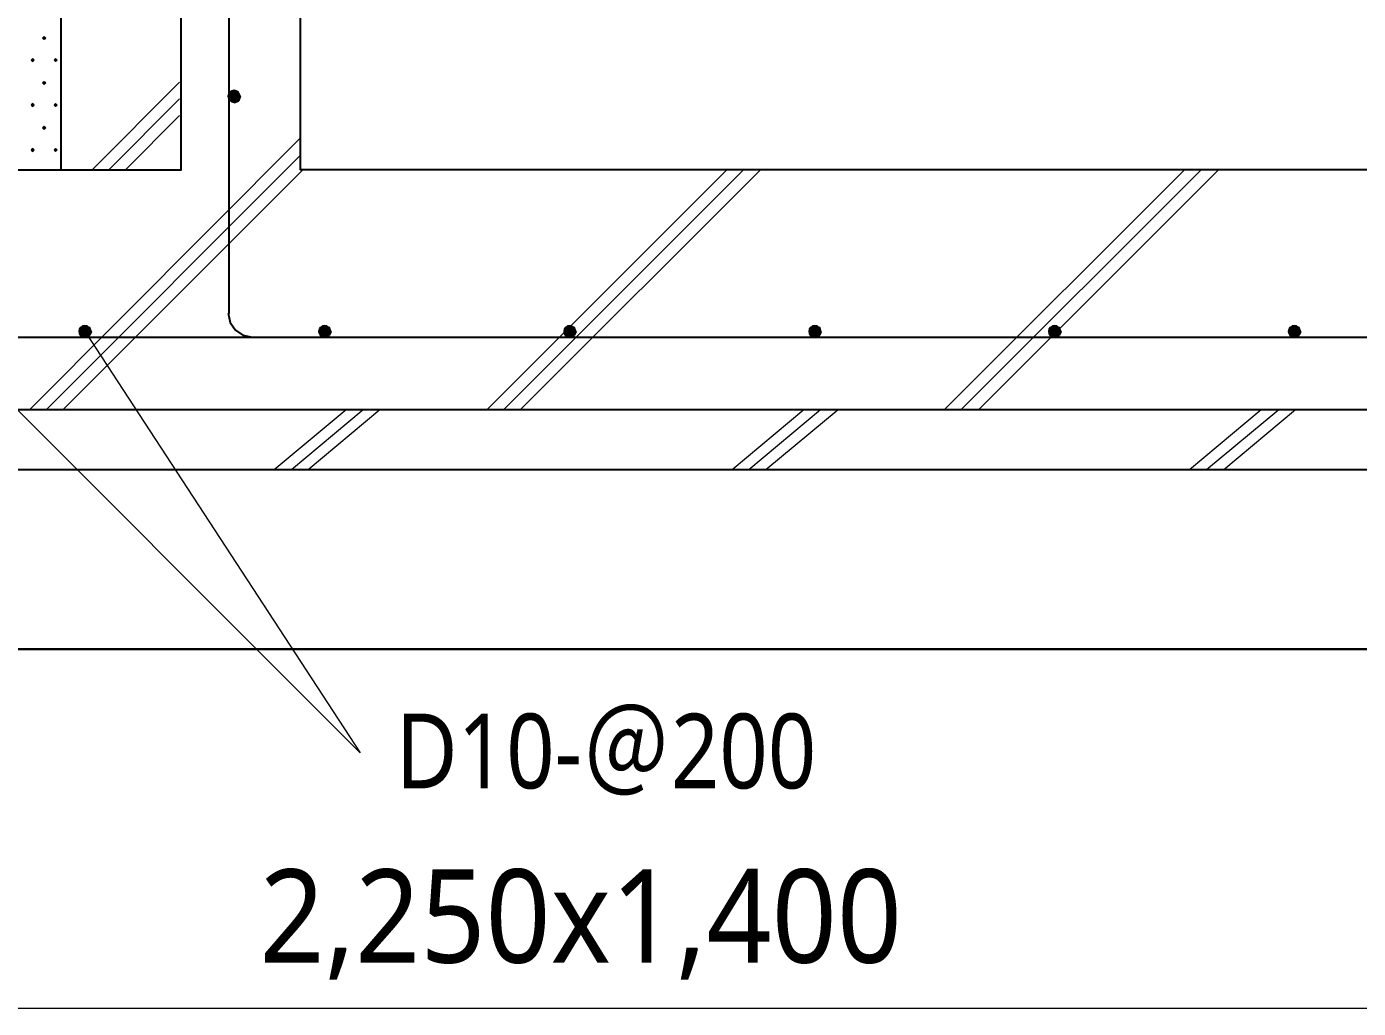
# Model space of a CAD drawing. Header units: millimetres. Extents: x 0 to 420, y 0 to 297.
# Drawn here: x 96.56 to 133.6, y 60.49 to 87.8 of the extents above; entities that cross this region are included whole.
import ezdxf
from ezdxf.enums import TextEntityAlignment as Align

# ---------------------------------------------------------------- set-up
doc = ezdxf.new("R2010")
doc.units = ezdxf.units.MM
doc.styles.add('kst32b', font='NotoSansJP-Variable.ttf')

msp = doc.modelspace()

# ---------------------------------------------------------------- hatches: boundary and pattern name
for points in [[(97.049, 87.524), (97.028, 87.503), (97.007, 87.482), (97.028, 87.461), (97.049, 87.439), (97.07, 87.461), (97.092, 87.482), (97.07, 87.503), (97.049, 87.524)], [(96.732, 86.91), (96.711, 86.889), (96.689, 86.868), (96.711, 86.847), (96.732, 86.826), (96.753, 86.847), (96.774, 86.868), (96.753, 86.889), (96.732, 86.91)], [(97.367, 86.91), (97.346, 86.889), (97.324, 86.868), (97.346, 86.847), (97.367, 86.826), (97.388, 86.847), (97.409, 86.868), (97.388, 86.889), (97.367, 86.91)], [(97.049, 86.275), (97.028, 86.254), (97.007, 86.233), (97.028, 86.212), (97.049, 86.191), (97.07, 86.212), (97.092, 86.233), (97.07, 86.254), (97.049, 86.275)], [(96.732, 85.662), (96.711, 85.64), (96.689, 85.619), (96.711, 85.598), (96.732, 85.577), (96.753, 85.598), (96.774, 85.619), (96.753, 85.64), (96.732, 85.662)], [(97.367, 85.662), (97.346, 85.64), (97.324, 85.619), (97.346, 85.598), (97.367, 85.577), (97.388, 85.598), (97.409, 85.619), (97.388, 85.64), (97.367, 85.662)], [(97.049, 85.027), (97.028, 85.005), (97.007, 84.984), (97.028, 84.963), (97.049, 84.942), (97.07, 84.963), (97.092, 84.984), (97.07, 85.005), (97.049, 85.027)], [(96.732, 84.413), (96.711, 84.391), (96.689, 84.37), (96.711, 84.349), (96.732, 84.328), (96.753, 84.349), (96.774, 84.37), (96.753, 84.391), (96.732, 84.413)], [(97.367, 84.413), (97.346, 84.391), (97.324, 84.37), (97.346, 84.349), (97.367, 84.328), (97.388, 84.349), (97.409, 84.37), (97.388, 84.391), (97.367, 84.413)]]:
    msp.add_hatch(color=7).paths.add_polyline_path(points)
h = msp.add_hatch(color=7)
h.paths.add_polyline_path([(102.235, 85.958), (102.193, 85.852), (102.341, 85.852), (102.235, 85.958)])
h.paths.add_polyline_path([(102.193, 85.852), (102.341, 85.852), (102.235, 85.725), (102.193, 85.852)])
h.paths.add_polyline_path([(102.341, 85.852), (102.235, 85.725), (102.341, 85.683), (102.341, 85.852)])
h = msp.add_hatch(color=7)
h.paths.add_polyline_path([(102.51, 85.852), (102.468, 85.958), (102.341, 85.852), (102.51, 85.852)])
h.paths.add_polyline_path([(102.468, 85.958), (102.341, 85.852), (102.341, 86.021), (102.468, 85.958)])
h.paths.add_polyline_path([(102.341, 85.852), (102.341, 86.021), (102.235, 85.958), (102.341, 85.852)])
h = msp.add_hatch(color=7)
h.paths.add_polyline_path([(102.341, 85.683), (102.468, 85.725), (102.341, 85.852), (102.341, 85.683)])
h.paths.add_polyline_path([(102.468, 85.725), (102.341, 85.852), (102.51, 85.852), (102.468, 85.725)])
h = msp.add_hatch(color=7)
h.paths.add_polyline_path([(98.086, 79.438), (98.044, 79.312), (98.192, 79.312), (98.086, 79.438)])
h.paths.add_polyline_path([(98.044, 79.312), (98.192, 79.312), (98.086, 79.206), (98.044, 79.312)])
h.paths.add_polyline_path([(98.192, 79.312), (98.086, 79.206), (98.192, 79.163), (98.192, 79.312)])
h = msp.add_hatch(color=7)
h.paths.add_polyline_path([(98.362, 79.312), (98.319, 79.438), (98.192, 79.312), (98.362, 79.312)])
h.paths.add_polyline_path([(98.319, 79.438), (98.192, 79.312), (98.192, 79.481), (98.319, 79.438)])
h.paths.add_polyline_path([(98.192, 79.312), (98.192, 79.481), (98.086, 79.438), (98.192, 79.312)])
h = msp.add_hatch(color=7)
h.paths.add_polyline_path([(98.192, 79.163), (98.319, 79.206), (98.192, 79.312), (98.192, 79.163)])
h.paths.add_polyline_path([(98.319, 79.206), (98.192, 79.312), (98.362, 79.312), (98.319, 79.206)])
h = msp.add_hatch(color=7)
h.paths.add_polyline_path([(104.754, 79.438), (104.69, 79.312), (104.86, 79.312), (104.754, 79.438)])
h.paths.add_polyline_path([(104.69, 79.312), (104.86, 79.312), (104.754, 79.206), (104.69, 79.312)])
h.paths.add_polyline_path([(104.86, 79.312), (104.754, 79.206), (104.86, 79.163), (104.86, 79.312)])
h = msp.add_hatch(color=7)
h.paths.add_polyline_path([(105.029, 79.312), (104.987, 79.438), (104.86, 79.312), (105.029, 79.312)])
h.paths.add_polyline_path([(104.987, 79.438), (104.86, 79.312), (104.86, 79.481), (104.987, 79.438)])
h.paths.add_polyline_path([(104.86, 79.312), (104.86, 79.481), (104.754, 79.438), (104.86, 79.312)])
h = msp.add_hatch(color=7)
h.paths.add_polyline_path([(104.86, 79.163), (104.987, 79.206), (104.86, 79.312), (104.86, 79.163)])
h.paths.add_polyline_path([(104.987, 79.206), (104.86, 79.312), (105.029, 79.312), (104.987, 79.206)])
h = msp.add_hatch(color=7)
h.paths.add_polyline_path([(111.57, 79.438), (111.527, 79.312), (111.675, 79.312), (111.57, 79.438)])
h.paths.add_polyline_path([(111.527, 79.312), (111.675, 79.312), (111.57, 79.206), (111.527, 79.312)])
h.paths.add_polyline_path([(111.675, 79.312), (111.57, 79.206), (111.675, 79.163), (111.675, 79.312)])
h = msp.add_hatch(color=7)
h.paths.add_polyline_path([(111.845, 79.312), (111.802, 79.438), (111.675, 79.312), (111.845, 79.312)])
h.paths.add_polyline_path([(111.802, 79.438), (111.675, 79.312), (111.675, 79.481), (111.802, 79.438)])
h.paths.add_polyline_path([(111.675, 79.312), (111.675, 79.481), (111.57, 79.438), (111.675, 79.312)])
h = msp.add_hatch(color=7)
h.paths.add_polyline_path([(111.675, 79.163), (111.802, 79.206), (111.675, 79.312), (111.675, 79.163)])
h.paths.add_polyline_path([(111.802, 79.206), (111.675, 79.312), (111.845, 79.312), (111.802, 79.206)])
h = msp.add_hatch(color=7)
h.paths.add_polyline_path([(118.385, 79.438), (118.343, 79.312), (118.491, 79.312), (118.385, 79.438)])
h.paths.add_polyline_path([(118.343, 79.312), (118.491, 79.312), (118.385, 79.206), (118.343, 79.312)])
h.paths.add_polyline_path([(118.491, 79.312), (118.385, 79.206), (118.491, 79.163), (118.491, 79.312)])
h = msp.add_hatch(color=7)
h.paths.add_polyline_path([(118.66, 79.312), (118.618, 79.438), (118.491, 79.312), (118.66, 79.312)])
h.paths.add_polyline_path([(118.618, 79.438), (118.491, 79.312), (118.491, 79.481), (118.618, 79.438)])
h.paths.add_polyline_path([(118.491, 79.312), (118.491, 79.481), (118.385, 79.438), (118.491, 79.312)])
h = msp.add_hatch(color=7)
h.paths.add_polyline_path([(118.491, 79.163), (118.618, 79.206), (118.491, 79.312), (118.491, 79.163)])
h.paths.add_polyline_path([(118.618, 79.206), (118.491, 79.312), (118.66, 79.312), (118.618, 79.206)])
h = msp.add_hatch(color=7)
h.paths.add_polyline_path([(125.053, 79.438), (124.989, 79.312), (125.159, 79.312), (125.053, 79.438)])
h.paths.add_polyline_path([(124.989, 79.312), (125.159, 79.312), (125.053, 79.206), (124.989, 79.312)])
h.paths.add_polyline_path([(125.159, 79.312), (125.053, 79.206), (125.159, 79.163), (125.159, 79.312)])
h = msp.add_hatch(color=7)
h.paths.add_polyline_path([(125.328, 79.312), (125.286, 79.438), (125.159, 79.312), (125.328, 79.312)])
h.paths.add_polyline_path([(125.286, 79.438), (125.159, 79.312), (125.159, 79.481), (125.286, 79.438)])
h.paths.add_polyline_path([(125.159, 79.312), (125.159, 79.481), (125.053, 79.438), (125.159, 79.312)])
h = msp.add_hatch(color=7)
h.paths.add_polyline_path([(125.159, 79.163), (125.286, 79.206), (125.159, 79.312), (125.159, 79.163)])
h.paths.add_polyline_path([(125.286, 79.206), (125.159, 79.312), (125.328, 79.312), (125.286, 79.206)])
h = msp.add_hatch(color=7)
h.paths.add_polyline_path([(131.72, 79.438), (131.657, 79.312), (131.826, 79.312), (131.72, 79.438)])
h.paths.add_polyline_path([(131.657, 79.312), (131.826, 79.312), (131.72, 79.206), (131.657, 79.312)])
h.paths.add_polyline_path([(131.826, 79.312), (131.72, 79.206), (131.826, 79.163), (131.826, 79.312)])
h = msp.add_hatch(color=7)
h.paths.add_polyline_path([(131.995, 79.312), (131.953, 79.438), (131.826, 79.312), (131.995, 79.312)])
h.paths.add_polyline_path([(131.953, 79.438), (131.826, 79.312), (131.826, 79.481), (131.953, 79.438)])
h.paths.add_polyline_path([(131.826, 79.312), (131.826, 79.481), (131.72, 79.438), (131.826, 79.312)])
h = msp.add_hatch(color=7)
h.paths.add_polyline_path([(131.826, 79.163), (131.953, 79.206), (131.826, 79.312), (131.826, 79.163)])
h.paths.add_polyline_path([(131.953, 79.206), (131.826, 79.312), (131.995, 79.312), (131.953, 79.206)])

# ---------------------------------------------------------------- linework, layer by layer
at = {"lineweight": 25}
for points in [[(82.508, 83.82), (100.859, 83.82), (100.859, 98.827)], [(140.843, 98.192), (140.843, 83.82), (104.182, 83.82), (104.182, 98.827)], [(102.193, 79.82), (102.193, 97.98)], [(100.859, 97.155), (97.515, 91.144), (97.515, 83.82)], [(102.171, 79.83), (102.224, 79.571), (102.367, 79.359), (102.579, 79.216), (102.838, 79.163)], [(78.507, 79.163), (144.844, 79.163)], [(74.189, 77.153), (149.183, 77.153)], [(74.189, 75.48), (149.183, 75.48)]]:
    msp.add_lwpolyline(points, dxfattribs=at)
at = {"lineweight": 0}
for points in [[(97.049, 87.524), (97.028, 87.503), (97.007, 87.482), (97.028, 87.461), (97.049, 87.439), (97.07, 87.461), (97.092, 87.482), (97.07, 87.503)], [(96.732, 86.91), (96.711, 86.889), (96.689, 86.868), (96.711, 86.847), (96.732, 86.826), (96.753, 86.847), (96.774, 86.868), (96.753, 86.889)], [(97.367, 86.91), (97.346, 86.889), (97.324, 86.868), (97.346, 86.847), (97.367, 86.826), (97.388, 86.847), (97.409, 86.868), (97.388, 86.889)], [(97.049, 86.275), (97.028, 86.254), (97.007, 86.233), (97.028, 86.212), (97.049, 86.191), (97.07, 86.212), (97.092, 86.233), (97.07, 86.254)], [(102.235, 85.958), (102.193, 85.852), (102.341, 85.852)], [(102.341, 85.852), (102.341, 86.021), (102.235, 85.958)], [(102.468, 85.958), (102.341, 85.852), (102.341, 86.021)], [(102.51, 85.852), (102.468, 85.958), (102.341, 85.852)], [(96.732, 85.662), (96.711, 85.64), (96.689, 85.619), (96.711, 85.598), (96.732, 85.577), (96.753, 85.598), (96.774, 85.619), (96.753, 85.64)], [(97.367, 85.662), (97.346, 85.64), (97.324, 85.619), (97.346, 85.598), (97.367, 85.577), (97.388, 85.598), (97.409, 85.619), (97.388, 85.64)], [(102.193, 85.852), (102.341, 85.852), (102.235, 85.725)], [(102.341, 85.852), (102.235, 85.725), (102.341, 85.683)], [(102.341, 85.683), (102.468, 85.725), (102.341, 85.852)], [(102.468, 85.725), (102.341, 85.852), (102.51, 85.852)], [(97.049, 85.027), (97.028, 85.005), (97.007, 84.984), (97.028, 84.963), (97.049, 84.942), (97.07, 84.963), (97.092, 84.984), (97.07, 85.005)], [(96.732, 84.413), (96.711, 84.391), (96.689, 84.37), (96.711, 84.349), (96.732, 84.328), (96.753, 84.349), (96.774, 84.37), (96.753, 84.391)], [(97.367, 84.413), (97.346, 84.391), (97.324, 84.37), (97.346, 84.349), (97.367, 84.328), (97.388, 84.349), (97.409, 84.37), (97.388, 84.391)], [(98.086, 79.438), (98.044, 79.312), (98.192, 79.312)], [(98.044, 79.312), (98.192, 79.312), (98.086, 79.206)], [(98.192, 79.312), (98.192, 79.481), (98.086, 79.438)], [(98.192, 79.312), (98.086, 79.206), (98.192, 79.163)], [(98.319, 79.438), (98.192, 79.312), (98.192, 79.481)], [(98.362, 79.312), (98.319, 79.438), (98.192, 79.312)], [(98.192, 79.163), (98.319, 79.206), (98.192, 79.312)], [(98.319, 79.206), (98.192, 79.312), (98.362, 79.312)], [(104.754, 79.438), (104.69, 79.312), (104.86, 79.312)], [(104.69, 79.312), (104.86, 79.312), (104.754, 79.206)], [(104.86, 79.312), (104.86, 79.481), (104.754, 79.438)], [(104.86, 79.312), (104.754, 79.206), (104.86, 79.163)], [(104.987, 79.438), (104.86, 79.312), (104.86, 79.481)], [(105.029, 79.312), (104.987, 79.438), (104.86, 79.312)], [(104.86, 79.163), (104.987, 79.206), (104.86, 79.312)], [(104.987, 79.206), (104.86, 79.312), (105.029, 79.312)], [(111.57, 79.438), (111.527, 79.312), (111.675, 79.312)], [(111.527, 79.312), (111.675, 79.312), (111.57, 79.206)], [(111.675, 79.312), (111.675, 79.481), (111.57, 79.438)], [(111.675, 79.312), (111.57, 79.206), (111.675, 79.163)], [(111.802, 79.438), (111.675, 79.312), (111.675, 79.481)], [(111.845, 79.312), (111.802, 79.438), (111.675, 79.312)], [(111.675, 79.163), (111.802, 79.206), (111.675, 79.312)], [(111.802, 79.206), (111.675, 79.312), (111.845, 79.312)], [(118.385, 79.438), (118.343, 79.312), (118.491, 79.312)], [(118.343, 79.312), (118.491, 79.312), (118.385, 79.206)], [(118.491, 79.312), (118.491, 79.481), (118.385, 79.438)], [(118.491, 79.312), (118.385, 79.206), (118.491, 79.163)], [(118.618, 79.438), (118.491, 79.312), (118.491, 79.481)], [(118.66, 79.312), (118.618, 79.438), (118.491, 79.312)], [(118.491, 79.163), (118.618, 79.206), (118.491, 79.312)], [(118.618, 79.206), (118.491, 79.312), (118.66, 79.312)], [(125.053, 79.438), (124.989, 79.312), (125.159, 79.312)], [(124.989, 79.312), (125.159, 79.312), (125.053, 79.206)], [(125.159, 79.312), (125.159, 79.481), (125.053, 79.438)], [(125.159, 79.312), (125.053, 79.206), (125.159, 79.163)], [(125.286, 79.438), (125.159, 79.312), (125.159, 79.481)], [(125.328, 79.312), (125.286, 79.438), (125.159, 79.312)], [(125.159, 79.163), (125.286, 79.206), (125.159, 79.312)], [(125.286, 79.206), (125.159, 79.312), (125.328, 79.312)], [(131.72, 79.438), (131.657, 79.312), (131.826, 79.312)], [(131.657, 79.312), (131.826, 79.312), (131.72, 79.206)], [(131.826, 79.312), (131.826, 79.481), (131.72, 79.438)], [(131.826, 79.312), (131.72, 79.206), (131.826, 79.163)], [(131.953, 79.438), (131.826, 79.312), (131.826, 79.481)], [(131.995, 79.312), (131.953, 79.438), (131.826, 79.312)], [(131.826, 79.163), (131.953, 79.206), (131.826, 79.312)], [(131.953, 79.206), (131.826, 79.312), (131.995, 79.312)]]:
    msp.add_lwpolyline(points, close=True, dxfattribs=at)
at = {"lineweight": 13}
for points in [[(98.383, 83.82), (100.817, 86.254)], [(98.848, 83.82), (100.817, 85.788)], [(99.314, 83.82), (100.817, 85.323)], [(96.647, 77.153), (104.182, 84.709)], [(97.113, 77.153), (104.182, 84.222)], [(97.578, 77.153), (104.246, 83.82)], [(109.368, 77.153), (116.036, 83.82)], [(109.834, 77.153), (116.501, 83.82)], [(110.3, 77.153), (116.967, 83.82)], [(122.089, 77.153), (128.757, 83.82)], [(122.555, 77.153), (129.223, 83.82)], [(123.042, 77.153), (129.709, 83.82)], [(98.192, 79.312), (105.833, 67.606), (94.276, 79.163)], [(103.442, 75.48), (105.452, 77.153)], [(103.928, 75.48), (105.918, 77.153)], [(104.394, 75.48), (106.384, 77.153)], [(116.184, 75.48), (118.174, 77.153)], [(116.65, 75.48), (118.639, 77.153)], [(117.115, 75.48), (119.126, 77.153)], [(128.905, 75.48), (130.895, 77.153)], [(129.371, 75.48), (131.382, 77.153)], [(129.858, 75.48), (131.847, 77.153)], [(149.183, 67.162), (149.183, 60.494), (74.189, 60.494), (74.189, 67.162)]]:
    msp.add_lwpolyline(points, dxfattribs=at)
at = {"lineweight": 25}
for points in [[(102.489, 85.863), (102.477, 85.924), (102.443, 85.975), (102.392, 86.009), (102.33, 86.021), (102.268, 86.009), (102.218, 85.975), (102.184, 85.924), (102.171, 85.863), (102.184, 85.801), (102.218, 85.75), (102.268, 85.716), (102.33, 85.704), (102.392, 85.716), (102.443, 85.75), (102.477, 85.801)], [(98.34, 79.322), (98.328, 79.384), (98.294, 79.434), (98.243, 79.468), (98.182, 79.481), (98.12, 79.468), (98.069, 79.434), (98.035, 79.384), (98.023, 79.322), (98.035, 79.26), (98.069, 79.21), (98.12, 79.176), (98.182, 79.163), (98.243, 79.176), (98.294, 79.21), (98.328, 79.26)], [(105.008, 79.322), (104.995, 79.384), (104.961, 79.434), (104.911, 79.468), (104.849, 79.481), (104.787, 79.468), (104.737, 79.434), (104.703, 79.384), (104.69, 79.322), (104.703, 79.26), (104.737, 79.21), (104.787, 79.176), (104.849, 79.163), (104.911, 79.176), (104.961, 79.21), (104.995, 79.26)], [(111.824, 79.322), (111.811, 79.384), (111.777, 79.434), (111.727, 79.468), (111.665, 79.481), (111.603, 79.468), (111.553, 79.434), (111.518, 79.384), (111.506, 79.322), (111.518, 79.26), (111.553, 79.21), (111.603, 79.176), (111.665, 79.163), (111.727, 79.176), (111.777, 79.21), (111.811, 79.26)], [(118.639, 79.322), (118.627, 79.384), (118.593, 79.434), (118.542, 79.468), (118.48, 79.481), (118.419, 79.468), (118.368, 79.434), (118.334, 79.384), (118.322, 79.322), (118.334, 79.26), (118.368, 79.21), (118.419, 79.176), (118.48, 79.163), (118.542, 79.176), (118.593, 79.21), (118.627, 79.26)], [(125.307, 79.322), (125.294, 79.384), (125.26, 79.434), (125.21, 79.468), (125.148, 79.481), (125.086, 79.468), (125.036, 79.434), (125.002, 79.384), (124.989, 79.322), (125.002, 79.26), (125.036, 79.21), (125.086, 79.176), (125.148, 79.163), (125.21, 79.176), (125.26, 79.21), (125.294, 79.26)], [(131.974, 79.322), (131.962, 79.384), (131.928, 79.434), (131.877, 79.468), (131.815, 79.481), (131.754, 79.468), (131.703, 79.434), (131.669, 79.384), (131.657, 79.322), (131.669, 79.26), (131.703, 79.21), (131.754, 79.176), (131.815, 79.163), (131.877, 79.176), (131.928, 79.21), (131.962, 79.26)]]:
    msp.add_lwpolyline(points, close=True, dxfattribs=at)
at = {"lineweight": 30}
msp.add_lwpolyline([(149.183, 70.485), (74.189, 70.485)], dxfattribs=at)

# ---------------------------------------------------------------- texts
at = {"style": 'kst32b'}
for s, height, p, p2 in [('D10-＠200', 2.0791, (106.828, 66.612), (118.523, 66.612)), ('2,250x1,400', 2.59891, (103.039, 61.764), (120.907, 61.764))]:
    msp.add_text(s, height=height, dxfattribs=at).set_placement(p, p2, align=Align.FIT)

doc.saveas('drawing.dxf')
